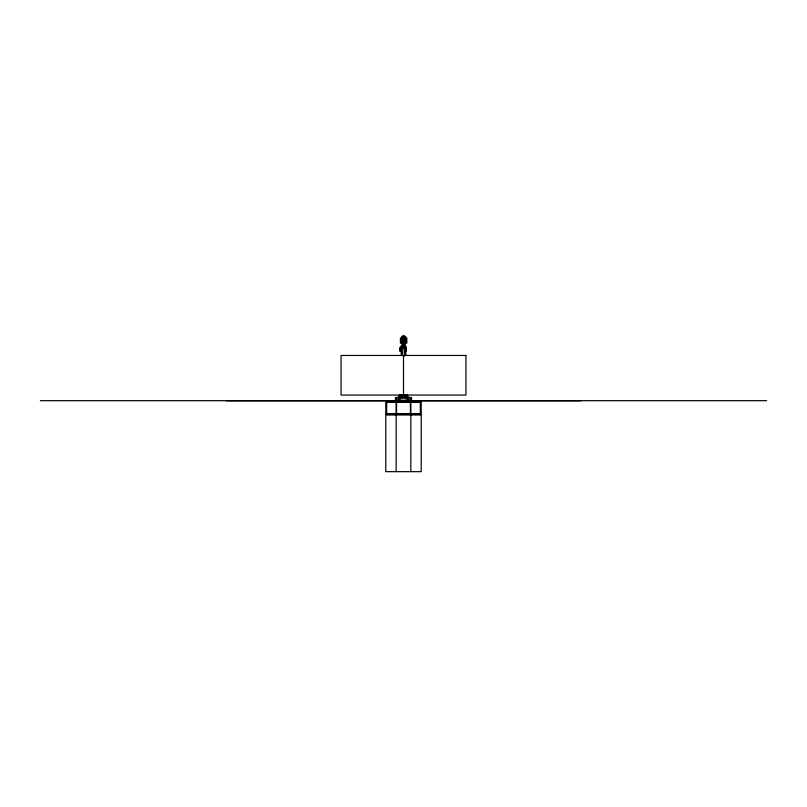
<?xml version="1.0" encoding="UTF-8"?>
<svg xmlns="http://www.w3.org/2000/svg" width="807" height="807" viewBox="0 0 807 807"><rect width="100%" height="100%" fill="white"/><g stroke="black" fill="none" stroke-linecap="round" stroke-linejoin="round"><path stroke-width="1.21" d="M404.509 345.87L404.509 356.028M403.712 347.141L405.659 347.141L405.659 351.57L405.649 348.19L403.712 348.19M406.012 349.37L405.659 347.181L405.659 351.57L406.002 350.167L404.68 350.51M405.336 396.499L405.356 394.663M402.229 347.141L400.282 347.141L399.929 350.732L400.282 351.57L401.271 351.57M399.929 349.37L400.282 348.19M399.072 396.499L399.949 394.643L399.072 396.499L407.928 396.499L407.051 394.643M400.716 395.016L399.717 397.125L407.283 397.125L406.284 395.016M402.037 345.235L402.168 342.511L403.006 341.684L401.604 341.684M401.604 343.015L400.443 343.197L400.443 338.012L406.738 338.012L406.738 343.197L405.578 343.015M400.443 339.243L406.738 339.243M401.604 339.666L405.588 339.666M401.604 340.504L405.588 340.504M404.186 345.093L404.186 341.684L405.588 341.684M400.443 341.966L401.604 341.966M405.578 341.966L406.738 341.966M401.604 342.511L402.168 342.511M404.186 341.684L405.588 342.511M403.49 345.618L401.715 345.618L401.715 346.425M404.781 346.425L401.16 346.425L401.16 347.141M400.292 348.19L402.229 348.19L402.229 346.425M401.271 350.278L402.471 350.278M401.271 350.51L399.929 350.167M401.089 353.859L402.189 353.859M395.46 400.201L411.54 400.201M40.35 400.686L766.65 400.686M226.404 400.817L580.596 400.817M386.846 402.017L420.154 402.017M386.674 402.148L420.326 402.148M386.674 413.577L420.326 413.577M385.786 414.465L421.214 414.465M405.175 345.255L402.108 345.164L405.013 345.093L405.013 342.511M421.214 400.817L421.214 471.661L385.786 471.661L385.786 400.817M420.326 400.817L420.326 414.909L386.674 414.909L386.674 400.817M411.54 400.817L411.54 397.488L395.46 397.488L395.46 400.817M410.834 400.817L410.834 471.661M410.47 414.909L410.37 397.972L396.63 397.972L396.63 400.817M409.088 400.201L409.088 400.817M408.423 397.488L408.423 400.201M408.281 400.292L408.281 400.817M407.928 397.488L407.928 396.802L399.072 396.802L399.072 397.488M407.706 397.972L407.757 400.817M407.242 395.016L407.242 398.497M407.132 400.292L407.132 400.817M406.335 400.201L406.335 400.817M405.79 355.282L405.79 345.87L401.392 345.87L401.392 354.243M405.921 400.292L405.921 400.817M405.719 338.012L405.719 337.185L401.472 337.185L401.472 338.012M405.578 339.243L405.578 343.197M405.336 396.802L405.336 397.488M405.064 337.185L405.064 336.226L402.128 336.226L402.128 337.185M405.074 394.805L405.074 397.125M405.074 397.387L405.074 397.972M404.468 337.185L404.468 338.012M404.196 336.226L404.196 337.185M403.5 335.339L403.5 341.482M403.5 355.463L403.5 395.067M402.996 336.226L402.996 337.185M403.006 341.684L403.006 345.093M402.723 337.185L402.723 338.012M402.683 345.87L402.683 354.001M402.451 345.618L402.451 346.425M401.926 394.805L401.926 397.125M401.926 397.387L401.926 397.972M401.604 339.243L401.604 343.197M401.664 394.694L401.664 396.499M401.664 396.802L401.664 397.488M401.079 400.292L401.079 400.817M400.665 400.201L400.665 400.817M400.282 347.141L400.282 351.57M399.758 395.016L399.758 398.497M399.868 400.292L399.868 400.817M399.717 397.387L399.717 397.972M399.294 397.972L399.243 400.817M398.719 400.292L398.719 400.817M397.912 400.201L397.912 400.817M396.53 400.817L396.53 414.909M396.166 400.817L396.166 471.661M465.942 355.463L341.058 355.463L341.058 395.067L465.942 395.067L465.942 355.463"/></g></svg>
